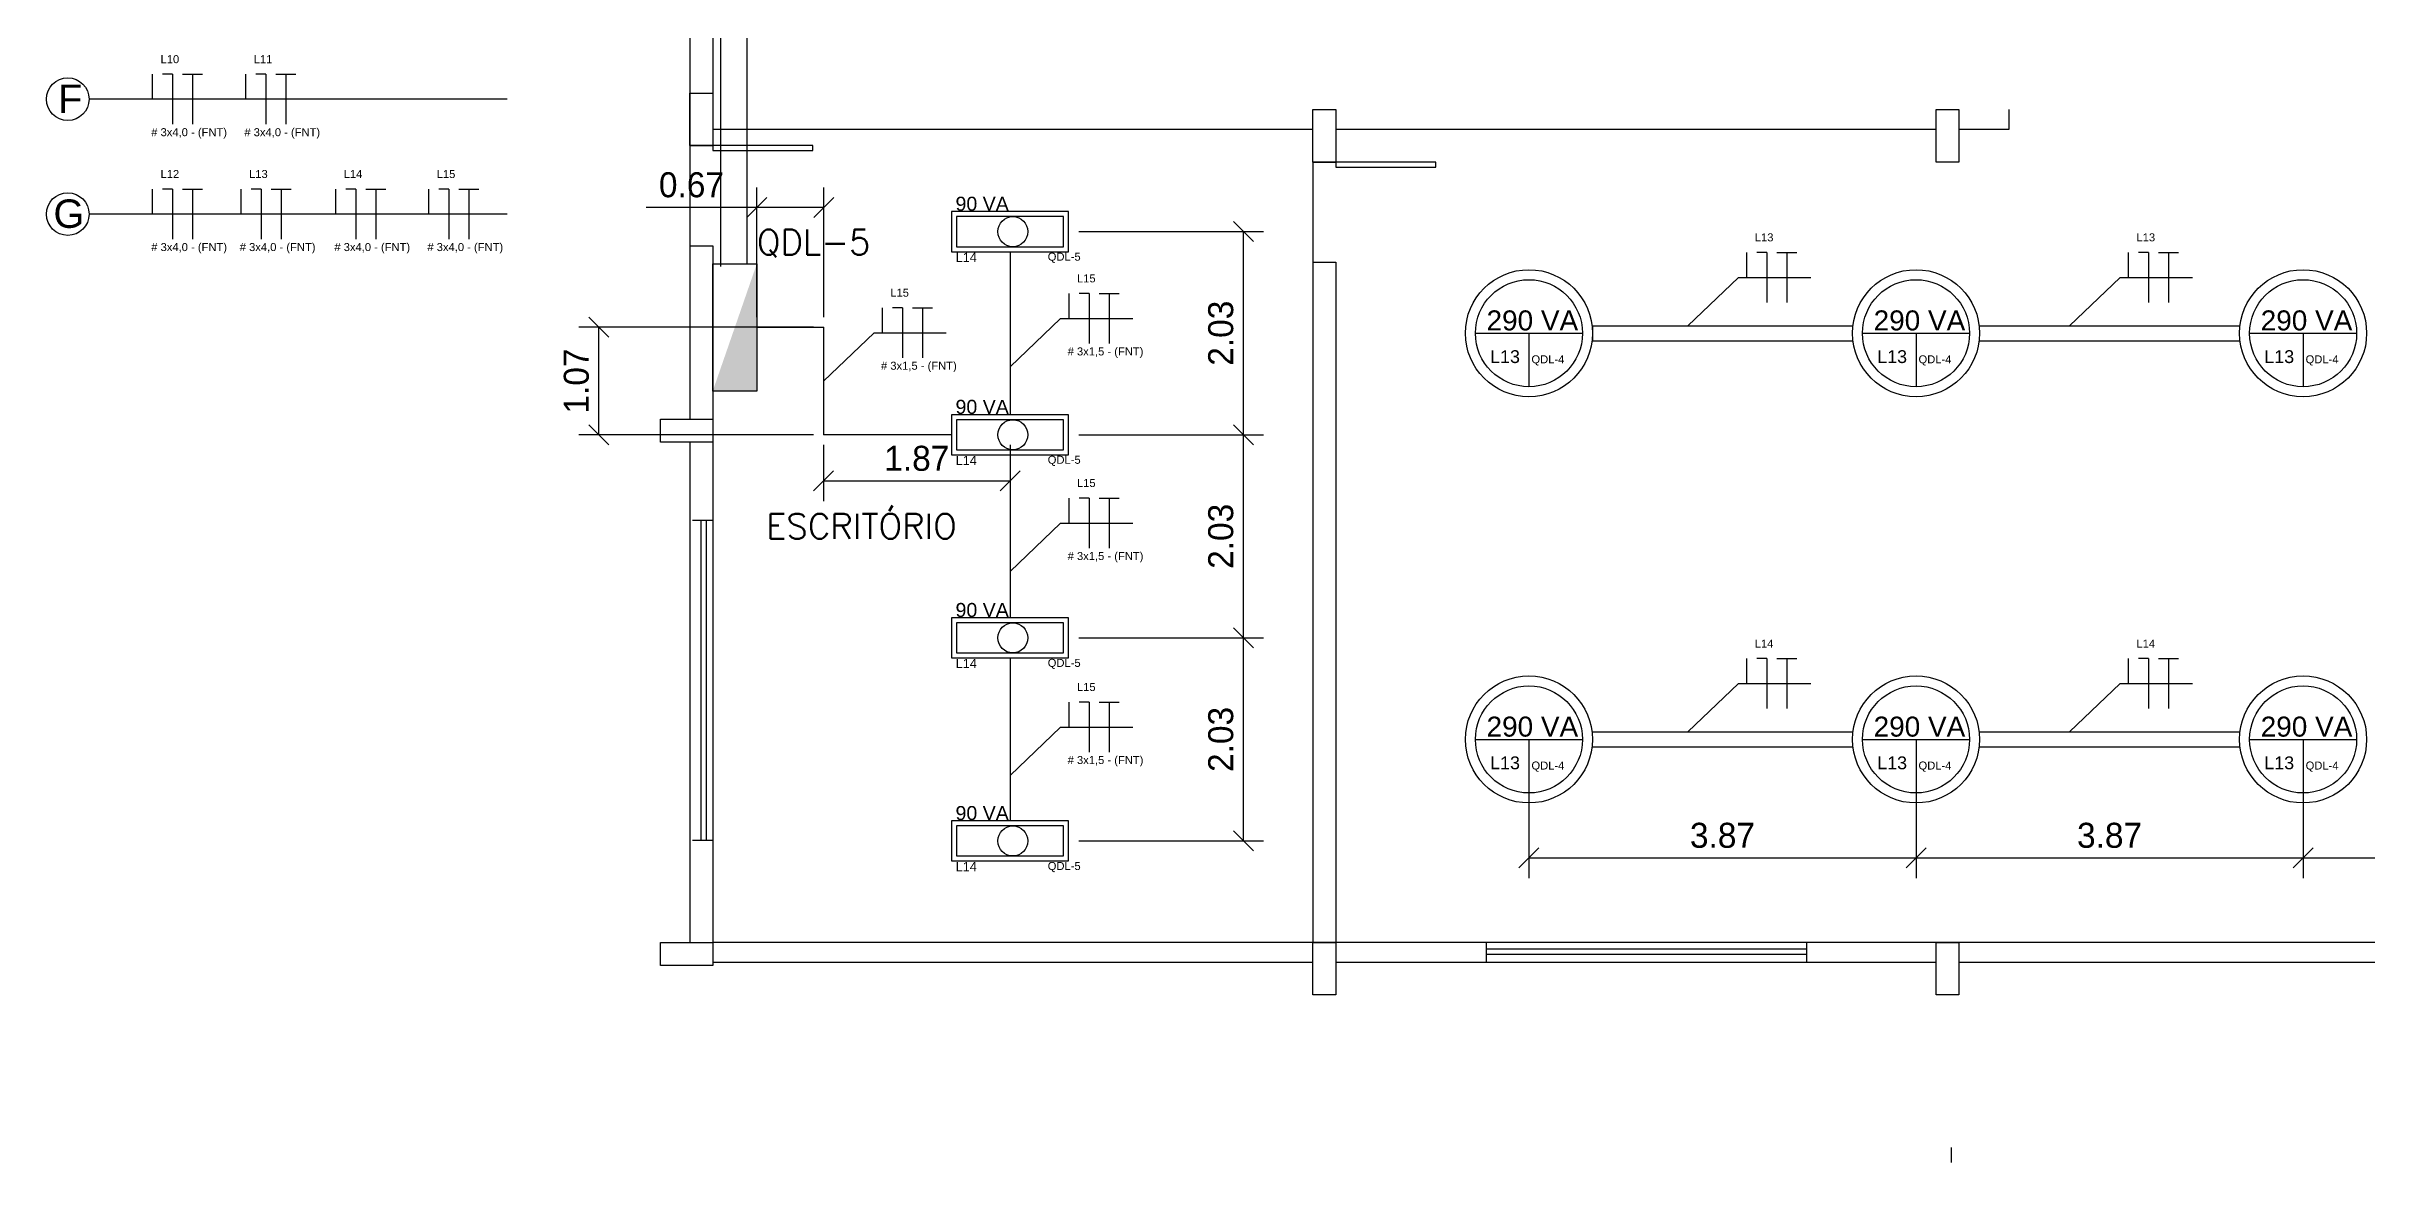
# Model space of a CAD drawing. Extents: x 196 to 343, y -52 to 135.
# Drawn here: x 267.76 to 290.96, y 11.79 to 22.95 of the extents above; entities that cross this region are included whole.
import ezdxf

# ---------------------------------------------------------------- set-up
doc = ezdxf.new("R2010")
doc.units = 0
doc.header["$MEASUREMENT"] = 0
doc.layers.get('0').update_dxf_attribs({"linetype": 'CONTINUOUS'})
doc.layers.get('DEFPOINTS').update_dxf_attribs({"linetype": 'CONTINUOUS'})
for name, color, linetype in [('_ARQ', 5, 'CONTINUOUS'), ('_ARQ-TEXTO', 4, 'CONTINUOUS'), ('_ELT-Eletrocalhas', 9, 'CONTINUOUS'), ('_ELT-Eletroduto', 7, 'CONTINUOUS'), ('_ELT-LUMINÁRIA', 2, 'CONTINUOUS'), ('_ELT-PONTO', 2, 'CONTINUOUS'), ('ELET_FIAÇÃO', 1, 'CONTINUOUS')]:
    doc.layers.add(name, color=color, linetype=linetype)
doc.styles.add('ARIAL', font='arial.ttf')
doc.styles.add('ROMANS', font='romans')
doc.dimstyles.new('LUMINOTECNICO', dxfattribs={"dimscale": 0, "dimtxt": 0.25, "dimasz": 0.2, "dimexe": 0.2, "dimexo": 0.1, "dimgap": 0.1, "dimtad": 1, "dimdsep": 46, "dimtxsty": 'Standard', "dimblk1": 'OBLIQUE', "dimblk2": 'OBLIQUE', "dimsah": 1, "dimcen": 0.2, "dimadec": 1, "dimazin": 0, "dimtfac": 1, "dimtmove": 0, "dimatfit": 3, "dimldrblk": 'OBLIQUE', "dimfxl": 1, "dimtolj": 1, "dimtzin": 0, "dimarcsym": 0})

# ---------------------------------------------------------------- blocks, each defined once
blk = doc.blocks.new('LUM_ RS-812')
at = {"layer": '_ELT-LUMINÁRIA', "linetype": 'Continuous'}
blk.add_circle((0, 0), 0.15, dxfattribs=at)
at = {"layer": '_ELT-PONTO', "linetype": 'Continuous'}
for points in [[(0.558, 0.2), (-0.612, 0.2), (-0.612, -0.2), (0.558, -0.2)], [(0.508, 0.15), (-0.562, 0.15), (-0.562, -0.15), (0.508, -0.15)]]:
    blk.add_lwpolyline(points, close=True, dxfattribs=at)
at = {"layer": '_ELT-LUMINÁRIA', "linetype": 'Continuous', "style": 'ARIAL'}
for tag, p, height in [('P', (-0.573, 0.209), 0.14), ('C', (-0.572, -0.302), 0.091), ('A', (0.349, -0.29), 0.08)]:
    blk.add_attdef(tag, p, '', height=height, dxfattribs=at)
blk = doc.blocks.new('Lum_VSódio')
at = {"layer": '_ELT-LUMINÁRIA', "linetype": 'Continuous'}
for points in [[(-0.535, 0), (0, 0), (0.535, 0)], [(0, 0), (0, -0.535)]]:
    blk.add_lwpolyline(points, dxfattribs=at)
for radius in [0.635, 0.535]:
    blk.add_circle((0, 0), radius, dxfattribs=at)
at = {"layer": '_ELT-LUMINÁRIA', "linetype": 'Continuous', "style": 'ARIAL'}
for tag, p, height in [('P', (-0.424, 0.028), 0.2), ('C', (-0.388, -0.298), 0.128), ('A', (0.025, -0.301), 0.08)]:
    blk.add_attdef(tag, p, '', height=height, dxfattribs=at)
blk = doc.blocks.new('FIACAO_ELETRO')
at = {"layer": 'ELET_FIAÇÃO', "linetype": 'Continuous'}
for p, q in [((0.589, 0.483), (0.589, 0.733)), ((0.789, 0.733), (0.689, 0.733)), ((0.789, 0.733), (0.789, 0.233)), ((0.889, 0.733), (1.089, 0.733)), ((0.989, 0.733), (0.989, 0.233))]:
    blk.add_line(p, q, dxfattribs=at)
at = {"layer": 'ELET_FIAÇÃO', "color": 7, "linetype": 'Continuous'}
for points in [[(0.505, 0.483), (0, 0)], [(0.505, 0.483), (1.227, 0.483)]]:
    blk.add_lwpolyline(points, dxfattribs=at)
at = {"layer": 'ELET_FIAÇÃO', "color": 7, "linetype": 'Continuous', "style": 'ARIAL'}
for tag, p in [('C', (0.668, 0.843)), ('B', (0.575, 0.113))]:
    blk.add_attdef(tag, p, '', height=0.08, dxfattribs=at)
blk = doc.blocks.new('_OBLIQUE')
at = {"color": 0, "linetype": 'ByBlock'}
blk.add_line((-0.5, -0.5), (0.5, 0.5), dxfattribs=at)
blk = doc.blocks.new('*D78')
at = {"layer": '_ELT-Eletroduto', "color": 0, "linetype": 'Continuous', "lineweight": -2, "transparency": 16777216}
for p, q in [((278.083, 17.039), (279.929, 17.039)), ((279.729, 15.009), (279.729, 17.039)), ((278.083, 15.009), (279.929, 15.009))]:
    blk.add_line(p, q, dxfattribs=at)
at = {"layer": 'DEFPOINTS', "color": 0, "linetype": 'Continuous', "transparency": 16777216}
for p in [(277.983, 17.039), (279.729, 17.039), (277.983, 15.009)]:
    blk.add_point(p, dxfattribs=at)
at = {"layer": '_ELT-Eletroduto', "color": 0, "linetype": 'Continuous', "lineweight": -2, "transparency": 16777216, "xscale": 0.2, "yscale": 0.2, "zscale": 0.2}
for p, rotation in [((279.729, 17.039), 90), ((279.729, 15.009), 270)]:
    blk.add_blockref('_OBLIQUE', p, dxfattribs=dict(at, rotation=rotation))
at = {"layer": '_ELT-Eletroduto', "color": 0, "linetype": 'Continuous', "transparency": 16777216, "insert": (279.504, 16.024), "char_height": 0.25, "attachment_point": 5, "rotation": 90}
blk.add_mtext('\\A1;2.03', dxfattribs=at)
blk = doc.blocks.new('*D79')
at = {"layer": '_ELT-Eletroduto', "color": 0, "linetype": 'Continuous', "lineweight": -2, "transparency": 16777216}
for p, q in [((278.083, 19.069), (279.929, 19.069)), ((279.729, 17.039), (279.729, 19.069)), ((278.083, 17.039), (279.929, 17.039))]:
    blk.add_line(p, q, dxfattribs=at)
at = {"layer": 'DEFPOINTS', "color": 0, "linetype": 'Continuous', "transparency": 16777216}
for p in [(277.983, 19.069), (279.729, 19.069), (277.983, 17.039)]:
    blk.add_point(p, dxfattribs=at)
at = {"layer": '_ELT-Eletroduto', "color": 0, "linetype": 'Continuous', "lineweight": -2, "transparency": 16777216, "xscale": 0.2, "yscale": 0.2, "zscale": 0.2}
for p, rotation in [((279.729, 19.069), 90), ((279.729, 17.039), 270)]:
    blk.add_blockref('_OBLIQUE', p, dxfattribs=dict(at, rotation=rotation))
at = {"layer": '_ELT-Eletroduto', "color": 0, "linetype": 'Continuous', "transparency": 16777216, "insert": (279.504, 18.054), "char_height": 0.25, "attachment_point": 5, "rotation": 90}
blk.add_mtext('\\A1;2.03', dxfattribs=at)
blk = doc.blocks.new('*D80')
at = {"layer": '_ELT-Eletroduto', "color": 0, "linetype": 'Continuous', "lineweight": -2, "transparency": 16777216}
for p, q in [((278.083, 21.099), (279.929, 21.099)), ((279.729, 19.069), (279.729, 21.099)), ((278.083, 19.069), (279.929, 19.069))]:
    blk.add_line(p, q, dxfattribs=at)
at = {"layer": 'DEFPOINTS', "color": 0, "linetype": 'Continuous', "transparency": 16777216}
for p in [(277.983, 21.099), (279.729, 21.099), (277.983, 19.069)]:
    blk.add_point(p, dxfattribs=at)
at = {"layer": '_ELT-Eletroduto', "color": 0, "linetype": 'Continuous', "lineweight": -2, "transparency": 16777216, "xscale": 0.2, "yscale": 0.2, "zscale": 0.2}
for p, rotation in [((279.729, 21.099), 90), ((279.729, 19.069), 270)]:
    blk.add_blockref('_OBLIQUE', p, dxfattribs=dict(at, rotation=rotation))
at = {"layer": '_ELT-Eletroduto', "color": 0, "linetype": 'Continuous', "transparency": 16777216, "insert": (279.504, 20.084), "char_height": 0.25, "attachment_point": 5, "rotation": 90}
blk.add_mtext('\\A1;2.03', dxfattribs=at)
blk = doc.blocks.new('*D81')
at = {"layer": '_ELT-Eletroduto', "color": 0, "linetype": 'Continuous', "lineweight": -2, "transparency": 16777216}
for p, q in [((275.531, 18.969), (275.531, 18.407)), ((277.397, 18.969), (277.397, 18.407)), ((275.531, 18.607), (277.397, 18.607))]:
    blk.add_line(p, q, dxfattribs=at)
at = {"layer": 'DEFPOINTS', "color": 0, "linetype": 'Continuous', "transparency": 16777216}
for p in [(275.531, 19.069), (277.397, 19.069), (277.397, 18.607)]:
    blk.add_point(p, dxfattribs=at)
at = {"layer": '_ELT-Eletroduto', "color": 0, "linetype": 'Continuous', "lineweight": -2, "transparency": 16777216, "xscale": 0.2, "yscale": 0.2, "zscale": 0.2, "rotation": 180}
blk.add_blockref('_OBLIQUE', (275.531, 18.607), dxfattribs=at)
at = {"layer": '_ELT-Eletroduto', "color": 0, "linetype": 'Continuous', "lineweight": -2, "transparency": 16777216, "xscale": 0.2, "yscale": 0.2, "zscale": 0.2}
blk.add_blockref('_OBLIQUE', (277.397, 18.607), dxfattribs=at)
at = {"layer": '_ELT-Eletroduto', "color": 0, "linetype": 'Continuous', "transparency": 16777216, "insert": (276.464, 18.832), "char_height": 0.25, "attachment_point": 5}
blk.add_mtext('\\A1;1.87', dxfattribs=at)
blk = doc.blocks.new('*D82')
at = {"layer": '_ELT-Eletroduto', "color": 0, "linetype": 'Continuous', "lineweight": -2, "transparency": 16777216}
for p, q in [((275.431, 20.143), (273.086, 20.143)), ((273.286, 19.069), (273.286, 20.143)), ((275.431, 19.069), (273.086, 19.069))]:
    blk.add_line(p, q, dxfattribs=at)
at = {"layer": 'DEFPOINTS', "color": 0, "linetype": 'Continuous', "transparency": 16777216}
for p in [(273.286, 20.143), (275.531, 20.143), (275.531, 19.069)]:
    blk.add_point(p, dxfattribs=at)
at = {"layer": '_ELT-Eletroduto', "color": 0, "linetype": 'Continuous', "lineweight": -2, "transparency": 16777216, "xscale": 0.2, "yscale": 0.2, "zscale": 0.2}
for p, rotation in [((273.286, 20.143), 90), ((273.286, 19.069), 270)]:
    blk.add_blockref('_OBLIQUE', p, dxfattribs=dict(at, rotation=rotation))
at = {"layer": '_ELT-Eletroduto', "color": 0, "linetype": 'Continuous', "transparency": 16777216, "insert": (273.061, 19.606), "char_height": 0.25, "attachment_point": 5, "rotation": 90}
blk.add_mtext('\\A1;1.07', dxfattribs=at)
blk = doc.blocks.new('*D83')
at = {"layer": '_ELT-Eletroduto', "color": 0, "linetype": 'Continuous', "lineweight": -2, "transparency": 16777216}
for p, q in [((274.865, 20.243), (274.865, 21.541)), ((275.533, 20.243), (275.533, 21.541)), ((274.865, 21.341), (273.757, 21.341)), ((275.533, 21.341), (274.865, 21.341))]:
    blk.add_line(p, q, dxfattribs=at)
at = {"layer": 'DEFPOINTS', "color": 0, "linetype": 'Continuous', "transparency": 16777216}
for p in [(274.865, 21.341), (274.865, 20.143), (275.533, 20.143)]:
    blk.add_point(p, dxfattribs=at)
at = {"layer": '_ELT-Eletroduto', "color": 0, "linetype": 'Continuous', "lineweight": -2, "transparency": 16777216, "xscale": 0.2, "yscale": 0.2, "zscale": 0.2, "rotation": 180}
blk.add_blockref('_OBLIQUE', (274.865, 21.341), dxfattribs=at)
at = {"layer": '_ELT-Eletroduto', "color": 0, "linetype": 'Continuous', "lineweight": -2, "transparency": 16777216, "xscale": 0.2, "yscale": 0.2, "zscale": 0.2}
blk.add_blockref('_OBLIQUE', (275.533, 21.341), dxfattribs=at)
at = {"layer": '_ELT-Eletroduto', "color": 0, "linetype": 'Continuous', "transparency": 16777216, "insert": (274.211, 21.566), "char_height": 0.25, "attachment_point": 5}
blk.add_mtext('\\A1;0.67', dxfattribs=at)
blk = doc.blocks.new('*D92')
at = {"layer": '_ELT-Eletrocalhas', "color": 0, "linetype": 'Continuous', "lineweight": -2, "transparency": 16777216}
for p, q in [((290.324, 15.924), (290.324, 14.639)), ((294.194, 15.924), (294.194, 14.639)), ((290.324, 14.839), (294.194, 14.839))]:
    blk.add_line(p, q, dxfattribs=at)
at = {"layer": 'DEFPOINTS', "color": 0, "linetype": 'Continuous', "transparency": 16777216}
for p in [(290.324, 16.024), (294.194, 16.024), (294.194, 14.839)]:
    blk.add_point(p, dxfattribs=at)
at = {"layer": '_ELT-Eletrocalhas', "color": 0, "linetype": 'Continuous', "lineweight": -2, "transparency": 16777216, "xscale": 0.2, "yscale": 0.2, "zscale": 0.2, "rotation": 180}
blk.add_blockref('_OBLIQUE', (290.324, 14.839), dxfattribs=at)
at = {"layer": '_ELT-Eletrocalhas', "color": 0, "linetype": 'Continuous', "lineweight": -2, "transparency": 16777216, "xscale": 0.2, "yscale": 0.2, "zscale": 0.2}
blk.add_blockref('_OBLIQUE', (294.194, 14.839), dxfattribs=at)
at = {"layer": '_ELT-Eletrocalhas', "color": 0, "linetype": 'Continuous', "transparency": 16777216, "insert": (292.259, 15.064), "char_height": 0.25, "attachment_point": 5}
blk.add_mtext('\\A1;3.87', dxfattribs=at)
blk = doc.blocks.new('*D93')
at = {"layer": '_ELT-Eletrocalhas', "color": 0, "linetype": 'Continuous', "lineweight": -2, "transparency": 16777216}
for p, q in [((286.454, 15.924), (286.454, 14.639)), ((290.324, 15.924), (290.324, 14.639)), ((286.454, 14.839), (290.324, 14.839))]:
    blk.add_line(p, q, dxfattribs=at)
at = {"layer": 'DEFPOINTS', "color": 0, "linetype": 'Continuous', "transparency": 16777216}
for p in [(286.454, 16.024), (290.324, 16.024), (290.324, 14.839)]:
    blk.add_point(p, dxfattribs=at)
at = {"layer": '_ELT-Eletrocalhas', "color": 0, "linetype": 'Continuous', "lineweight": -2, "transparency": 16777216, "xscale": 0.2, "yscale": 0.2, "zscale": 0.2, "rotation": 180}
blk.add_blockref('_OBLIQUE', (286.454, 14.839), dxfattribs=at)
at = {"layer": '_ELT-Eletrocalhas', "color": 0, "linetype": 'Continuous', "lineweight": -2, "transparency": 16777216, "xscale": 0.2, "yscale": 0.2, "zscale": 0.2}
blk.add_blockref('_OBLIQUE', (290.324, 14.839), dxfattribs=at)
at = {"layer": '_ELT-Eletrocalhas', "color": 0, "linetype": 'Continuous', "transparency": 16777216, "insert": (288.389, 15.064), "char_height": 0.25, "attachment_point": 5}
blk.add_mtext('\\A1;3.87', dxfattribs=at)
blk = doc.blocks.new('*D94')
at = {"layer": '_ELT-Eletrocalhas', "color": 0, "linetype": 'Continuous', "lineweight": -2, "transparency": 16777216}
for p, q in [((282.584, 15.924), (282.584, 14.639)), ((286.454, 15.924), (286.454, 14.639)), ((282.584, 14.839), (286.454, 14.839))]:
    blk.add_line(p, q, dxfattribs=at)
at = {"layer": 'DEFPOINTS', "color": 0, "linetype": 'Continuous', "transparency": 16777216}
for p in [(282.584, 16.024), (286.454, 16.024), (286.454, 14.839)]:
    blk.add_point(p, dxfattribs=at)
at = {"layer": '_ELT-Eletrocalhas', "color": 0, "linetype": 'Continuous', "lineweight": -2, "transparency": 16777216, "xscale": 0.2, "yscale": 0.2, "zscale": 0.2, "rotation": 180}
blk.add_blockref('_OBLIQUE', (282.584, 14.839), dxfattribs=at)
at = {"layer": '_ELT-Eletrocalhas', "color": 0, "linetype": 'Continuous', "lineweight": -2, "transparency": 16777216, "xscale": 0.2, "yscale": 0.2, "zscale": 0.2}
blk.add_blockref('_OBLIQUE', (286.454, 14.839), dxfattribs=at)
at = {"layer": '_ELT-Eletrocalhas', "color": 0, "linetype": 'Continuous', "transparency": 16777216, "insert": (284.519, 15.064), "char_height": 0.25, "attachment_point": 5}
blk.add_mtext('\\A1;3.87', dxfattribs=at)
blk = doc.blocks.new('Fiação_FNT_antiga')
at = {"layer": 'ELET_FIAÇÃO', "linetype": 'Continuous'}
for p, q in [((-0.2, 0), (-0.2, 0.25)), ((0, 0.25), (-0.1, 0.25)), ((0, 0.25), (0, -0.25)), ((0.1, 0.25), (0.3, 0.25)), ((0.2, 0.25), (0.2, -0.25))]:
    blk.add_line(p, q, dxfattribs=at)
at = {"layer": 'ELET_FIAÇÃO', "color": 7, "linetype": 'Continuous', "style": 'ARIAL'}
for tag, p in [('C', (-0.121, 0.36)), ('B', (-0.214, -0.37))]:
    blk.add_attdef(tag, p, '', height=0.08, dxfattribs=at)

msp = doc.modelspace()

# ---------------------------------------------------------------- hatches: boundary and pattern name
at = {"layer": '_ELT-PONTO', "linetype": 'Continuous'}
msp.add_hatch(color=256, dxfattribs=at).paths.add_polyline_path([(274.865, 20.779), (274.424, 19.506), (274.865, 19.506)])

# ---------------------------------------------------------------- linework, layer by layer
at = {"layer": '_ARQ', "linetype": 'Continuous'}
for p, q in [((274.424, 58.522), (274.424, 21.959)), ((287.381, 22.319), (287.381, 22.119)), ((287.381, 22.319), (287.381, 22.119)), ((274.195, 21.959), (274.424, 21.959)), ((280.424, 21.794), (280.424, 13.994)), ((280.424, 21.794), (280.654, 21.794)), ((280.424, 21.794), (280.654, 21.794)), ((274.195, 20.959), (274.424, 20.959)), ((274.424, 20.959), (274.424, 13.994)), ((280.424, 20.794), (280.654, 20.794)), ((280.654, 20.794), (280.654, 13.994))]:
    msp.add_line(p, q, dxfattribs=at)
at = {"layer": '_ARQ'}
for p, q in [((274.195, 24.224), (274.195, 19.224)), ((280.424, 22.119), (274.424, 22.119)), ((286.654, 22.119), (280.654, 22.119)), ((286.654, 22.119), (280.654, 22.119)), ((287.381, 22.119), (286.883, 22.119)), ((287.381, 22.119), (286.883, 22.119)), ((274.195, 18.994), (274.195, 13.994)), ((274.222, 18.215), (274.424, 18.215)), ((274.306, 18.215), (274.306, 15.018)), ((274.359, 18.215), (274.359, 15.018)), ((274.424, 15.015), (274.222, 15.015)), ((327.6, 13.994), (274.424, 13.994)), ((282.159, 13.794), (282.159, 13.997)), ((282.159, 13.932), (285.357, 13.932)), ((285.359, 13.997), (285.359, 13.794)), ((280.424, 13.794), (274.424, 13.794)), ((286.654, 13.794), (280.654, 13.794)), ((282.159, 13.879), (285.357, 13.879)), ((292.883, 13.794), (286.883, 13.794))]:
    msp.add_line(p, q, dxfattribs=at)
for points in [[(274.424, 22.483), (274.424, 21.959), (274.195, 21.959), (274.195, 22.483)], [(280.654, 22.319), (280.654, 21.794), (280.424, 21.794), (280.424, 22.319)], [(280.654, 22.319), (280.654, 21.794), (280.424, 21.794), (280.424, 22.319)], [(286.883, 22.319), (286.883, 21.794), (286.654, 21.794), (286.654, 22.319)], [(286.883, 22.319), (286.883, 21.794), (286.654, 21.794), (286.654, 22.319)], [(273.9, 19.224), (274.424, 19.224), (274.424, 18.994), (273.9, 18.994)], [(273.9, 13.994), (274.424, 13.994), (274.424, 13.765), (273.9, 13.765)], [(280.654, 13.994), (280.654, 13.47), (280.424, 13.47), (280.424, 13.994)], [(286.883, 13.994), (286.883, 13.47), (286.654, 13.47), (286.654, 13.994)]]:
    msp.add_lwpolyline(points, close=True, dxfattribs=at)
at = {"layer": '_ARQ', "linetype": 'Continuous'}
for points in [[(275.424, 21.959), (274.424, 21.959), (274.424, 21.909), (275.424, 21.909)], [(281.654, 21.794), (280.654, 21.794), (280.654, 21.744), (281.654, 21.744)]]:
    msp.add_lwpolyline(points, close=True, dxfattribs=at)
at = {"layer": '_ELT-Eletrocalhas', "color": 6}
for p, q in [((274.501, 49.276), (274.501, 20.75)), ((274.765, 49.065), (274.765, 20.775))]:
    msp.add_line(p, q, dxfattribs=at)
at = {"layer": '_ELT-Eletrocalhas', "linetype": 'Continuous'}
for p, q in [((272.369, 22.423), (268.188, 22.423)), ((272.369, 21.275), (268.188, 21.275))]:
    msp.add_line(p, q, dxfattribs=at)
at = {"layer": '_ELT-Eletrocalhas'}
for p, q in [((283.219, 20.159), (285.818, 20.159)), ((283.219, 20.009), (285.818, 20.009)), ((287.089, 20.159), (289.688, 20.159)), ((287.089, 20.009), (289.688, 20.009)), ((283.219, 16.099), (285.818, 16.099)), ((287.089, 16.099), (289.688, 16.099)), ((283.219, 15.949), (285.818, 15.949)), ((287.089, 15.949), (289.688, 15.949))]:
    msp.add_line(p, q, dxfattribs=at)
at = {"layer": '_ELT-Eletrocalhas', "linetype": 'Continuous'}
for centre in [(267.975, 22.423), (267.975, 21.275)]:
    msp.add_circle(centre, 0.213, dxfattribs=at)
at = {"layer": '_ELT-Eletroduto', "linetype": 'Continuous'}
for p, q in [((277.397, 20.899), (277.397, 19.269)), ((274.865, 20.143), (275.533, 20.143)), ((275.531, 20.143), (275.531, 19.069)), ((283.219, 20.159), (283.219, 20.009)), ((276.812, 19.069), (275.531, 19.069)), ((277.397, 18.869), (277.397, 17.239)), ((277.397, 16.839), (277.397, 15.209)), ((286.804, 11.945), (286.804, 11.795))]:
    msp.add_line(p, q, dxfattribs=at)
at = {"layer": '_ELT-PONTO', "linetype": 'Continuous'}
msp.add_lwpolyline([(274.865, 19.506), (274.424, 19.506), (274.424, 20.779), (274.865, 20.779)], close=True, dxfattribs=at)

# ---------------------------------------------------------------- block references
at = {"layer": '_ELT-Eletrocalhas', "linetype": 'Continuous'}
for name, p, values in [('Fiação_FNT_antiga', (269.024, 22.423), {'C': 'L10', 'B': '# 3x4,0 - (FNT)'}), ('Fiação_FNT_antiga', (269.955, 22.423), {'C': 'L11', 'B': '# 3x4,0 - (FNT)'}), ('Fiação_FNT_antiga', (269.024, 21.275), {'C': 'L12', 'B': '# 3x4,0 - (FNT)'}), ('Fiação_FNT_antiga', (269.909, 21.275), {'C': 'L13', 'B': '# 3x4,0 - (FNT)'}), ('Fiação_FNT_antiga', (270.855, 21.275), {'C': 'L14', 'B': '# 3x4,0 - (FNT)'}), ('Fiação_FNT_antiga', (271.785, 21.275), {'C': 'L15', 'B': '# 3x4,0 - (FNT)'}), ('FIACAO_ELETRO', (277.397, 19.749), {'C': 'L15', 'B': '# 3x1,5 - (FNT)'}), ('FIACAO_ELETRO', (275.531, 19.606), {'C': 'L15', 'B': '# 3x1,5 - (FNT)'}), ('FIACAO_ELETRO', (277.397, 17.704), {'C': 'L15', 'B': '# 3x1,5 - (FNT)'}), ('FIACAO_ELETRO', (277.397, 15.665), {'C': 'L15', 'B': '# 3x1,5 - (FNT)'})]:
    msp.add_blockref(name, p, dxfattribs=at).add_auto_attribs(values)
ref = msp.add_blockref('FIACAO_ELETRO', (284.174, 20.159), dxfattribs=at)
ref.add_attrib('C', 'L13', (284.842, 21.002), dxfattribs={"layer": 'ELET_FIAÇÃO', "color": 7, "linetype": 'Continuous', "height": 0.08, "style": 'ARIAL'})
ref = msp.add_blockref('FIACAO_ELETRO', (287.99, 20.159), dxfattribs=at)
ref.add_attrib('C', 'L13', (288.658, 21.002), dxfattribs={"layer": 'ELET_FIAÇÃO', "color": 7, "linetype": 'Continuous', "height": 0.08, "style": 'ARIAL'})
ref = msp.add_blockref('FIACAO_ELETRO', (284.174, 16.099), dxfattribs=at)
ref.add_attrib('C', 'L14', (284.842, 16.942), dxfattribs={"layer": 'ELET_FIAÇÃO', "color": 7, "linetype": 'Continuous', "height": 0.08, "style": 'ARIAL'})
ref = msp.add_blockref('FIACAO_ELETRO', (287.99, 16.099), dxfattribs=at)
ref.add_attrib('C', 'L14', (288.658, 16.942), dxfattribs={"layer": 'ELET_FIAÇÃO', "color": 7, "linetype": 'Continuous', "height": 0.08, "style": 'ARIAL'})
at = {"layer": '_ELT-LUMINÁRIA', "linetype": 'Continuous'}
for name, p, values in [('LUM_ RS-812', (277.424, 21.099), {'C': 'L14', 'A': 'QDL-5', 'P': '90 VA'}), ('Lum_VSódio', (282.584, 20.084), {'P': '290 VA', 'C': 'L13', 'A': 'QDL-4'}), ('Lum_VSódio', (286.454, 20.084), {'P': '290 VA', 'C': 'L13', 'A': 'QDL-4'}), ('Lum_VSódio', (290.324, 20.084), {'P': '290 VA', 'C': 'L13', 'A': 'QDL-4'}), ('LUM_ RS-812', (277.424, 19.069), {'C': 'L14', 'A': 'QDL-5', 'P': '90 VA'}), ('LUM_ RS-812', (277.424, 17.039), {'C': 'L14', 'A': 'QDL-5', 'P': '90 VA'}), ('Lum_VSódio', (282.584, 16.024), {'P': '290 VA', 'C': 'L13', 'A': 'QDL-4'}), ('Lum_VSódio', (286.454, 16.024), {'P': '290 VA', 'C': 'L13', 'A': 'QDL-4'}), ('Lum_VSódio', (290.324, 16.024), {'P': '290 VA', 'C': 'L13', 'A': 'QDL-4'}), ('LUM_ RS-812', (277.424, 15.009), {'C': 'L14', 'A': 'QDL-5', 'P': '90 VA'})]:
    msp.add_blockref(name, p, dxfattribs=at).add_auto_attribs(values)

# ---------------------------------------------------------------- texts
at = {"layer": '_ARQ-TEXTO', "style": 'ROMANS'}
for s, p in [('QDL-5', (274.865, 20.869)), ('ESCRITÓRIO', (274.957, 18.03))]:
    msp.add_text(s, height=0.25, dxfattribs=at).set_placement(p)
at = {"layer": '_ELT-Eletrocalhas', "linetype": 'Continuous', "char_height": 0.284, "attachment_point": 1, "style": 'ARIAL'}
for s, insert in [('F', (267.879, 22.569)), ('G', (267.832, 21.421))]:
    msp.add_mtext_dynamic_manual_height_columns(s, width=0.00904, gutter_width=1.419, heights=[0], dxfattribs=dict(at, insert=insert))

# ---------------------------------------------------------------- dimensions: what is measured, and where the dimension line sits
at = {"layer": '_ELT-Eletrocalhas', "linetype": 'Continuous'}
for base, p1, p2, picture, middle in [((286.454, 14.839), (282.584, 16.024), (286.454, 16.024), '*D94', (284.519, 15.064)), ((290.324, 14.839), (286.454, 16.024), (290.324, 16.024), '*D93', (288.389, 15.064)), ((294.194, 14.839), (290.324, 16.024), (294.194, 16.024), '*D92', (292.259, 15.064))]:
    dim = msp.add_linear_dim(base=base, p1=p1, p2=p2, dimstyle='LUMINOTECNICO', override={"dimscale": 1}, dxfattribs=at)
    dim.commit()
    dim.dimension.update_dxf_attribs({"geometry": picture, "text_midpoint": middle})
at = {"layer": '_ELT-Eletroduto', "linetype": 'Continuous'}
for base, p1, p2, picture, middle in [((274.865, 21.341), (275.533, 20.143), (274.865, 20.143), '*D83', (274.211, 21.566)), ((277.397, 18.607), (275.531, 19.069), (277.397, 19.069), '*D81', (276.464, 18.832))]:
    dim = msp.add_linear_dim(base=base, p1=p1, p2=p2, dimstyle='LUMINOTECNICO', override={"dimscale": 1}, dxfattribs=at)
    dim.commit()
    dim.dimension.update_dxf_attribs({"geometry": picture, "text_midpoint": middle})
for base, p1, p2, picture, middle in [((279.729, 21.099), (277.983, 19.069), (277.983, 21.099), '*D80', (279.504, 20.084)), ((273.286, 20.143), (275.531, 19.069), (275.531, 20.143), '*D82', (273.061, 19.606)), ((279.729, 19.069), (277.983, 17.039), (277.983, 19.069), '*D79', (279.504, 18.054)), ((279.729, 17.039), (277.983, 15.009), (277.983, 17.039), '*D78', (279.504, 16.024))]:
    dim = msp.add_linear_dim(base=base, p1=p1, p2=p2, angle=90, dimstyle='LUMINOTECNICO', override={"dimscale": 1}, dxfattribs=at)
    dim.commit()
    dim.dimension.update_dxf_attribs({"geometry": picture, "text_midpoint": middle})

doc.saveas('drawing.dxf')
